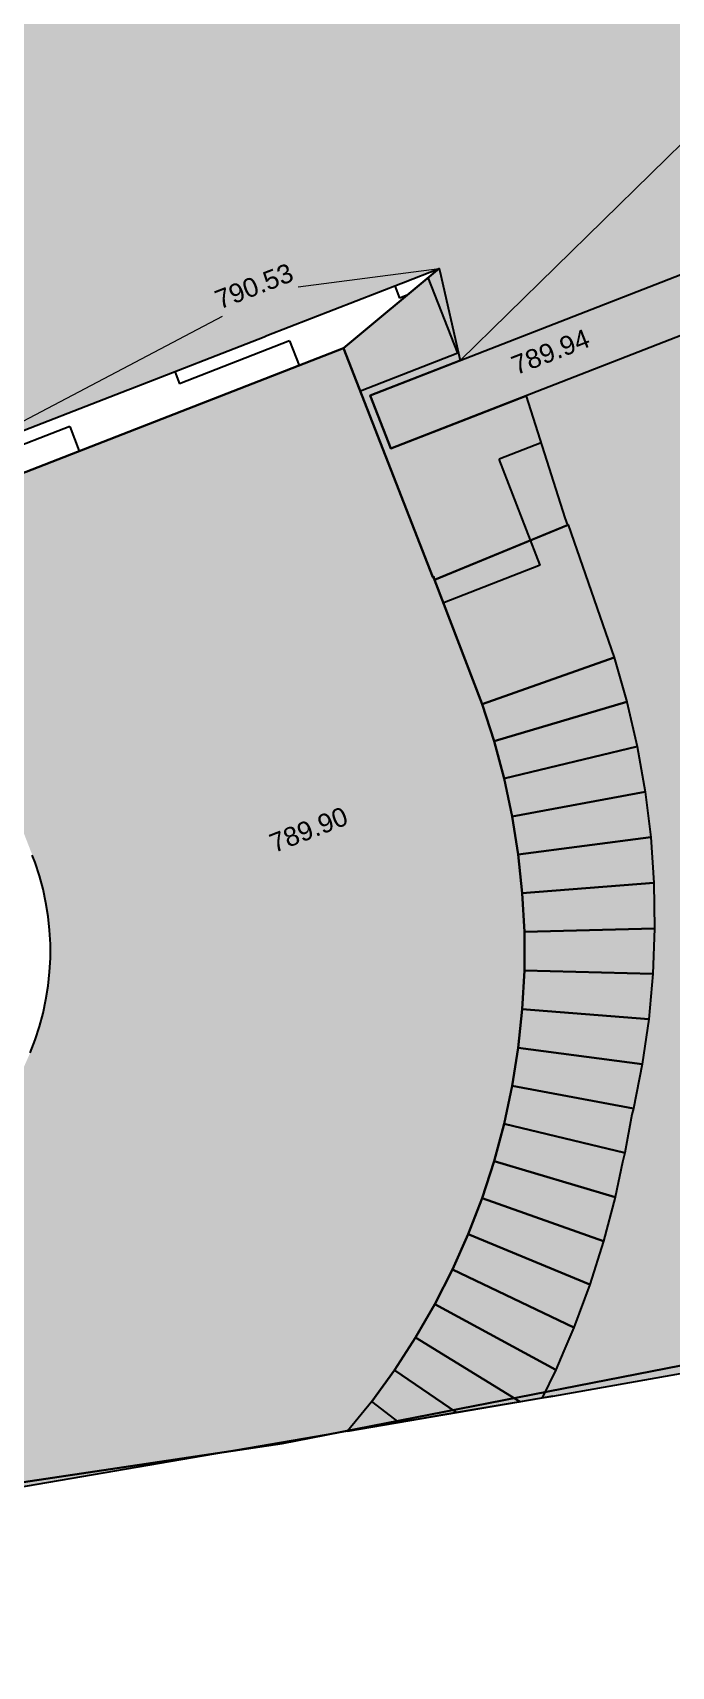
# Model space of a CAD drawing. Header units: metres. Extents: x 2688466 to 2688595, y 1221626 to 1221756.
# Drawn here: x 2688535.7 to 2688539.07, y 1221685.59 to 1221694.2 of the extents above; entities that cross this region are included whole.
import ezdxf

# ---------------------------------------------------------------- set-up
doc = ezdxf.new("R2010")
doc.units = ezdxf.units.M
doc.linetypes.add('AUSGEZOGEN', pattern=[0])
for name, color, linetype, lineweight in [('Schnittbeschriftung', 7, 'AUSGEZOGEN', 50), ('Standard', 7, 'AUSGEZOGEN', 13), ('Tiefbau Global', 250, 'AUSGEZOGEN', 35)]:
    doc.layers.add(name, color=color, linetype=linetype, lineweight=lineweight)
doc.styles.add('ARIAL', font='arial.ttf')

msp = doc.modelspace()

# ---------------------------------------------------------------- hatches: boundary and pattern name
at = {"layer": 'Standard', "linetype": 'AUSGEZOGEN', "lineweight": 13, "transparency": 33554559}
h = msp.add_hatch(color=7, dxfattribs=at)
h.set_gradient(color1=(227, 227, 227), color2=(227, 227, 227), one_color=1)
h.paths.add_polyline_path([(2688539.0211, 1221698.9731), (2688533.4222, 1221696.7926), (2688533.815, 1221695.7838), (2688533.9966, 1221695.8545), (2688534.0096, 1221695.8595), (2688534.0717, 1221695.7002), (2688533.877, 1221695.6247), (2688534.7205, 1221693.4585), (2688540.4045, 1221695.6721), (2688539.1124, 1221698.9885), (2688539.0279, 1221698.9556)], flags=0)
h = msp.add_hatch(color=7, dxfattribs=at)
h.set_gradient(color1=(227, 227, 227), color2=(227, 227, 227), one_color=1)
h.paths.add_polyline_path([(2688534.7205, 1221693.4585), (2688535.3005, 1221691.9691), (2688537.8465, 1221692.9606), (2688537.957, 1221692.4753), (2688541.1101, 1221693.7037), (2688540.7443, 1221694.4233), (2688540.8711, 1221694.4727), (2688540.4486, 1221695.5589), (2688540.4045, 1221695.6721)], flags=0)
h = msp.add_hatch(color=7, dxfattribs=at)
h.set_gradient(color1=(160, 160, 160), color2=(160, 160, 160), one_color=1)
h.paths.add_polyline_path([(2688537.4821, 1221692.2903), (2688537.591, 1221692.0108), (2688541.5355, 1221693.5475), (2688541.4266, 1221693.8271)], flags=0)
h = msp.add_hatch(color=7, dxfattribs=at)
h.set_gradient(color1=(199, 199, 199), color2=(199, 199, 199), one_color=1)
h.paths.add_polyline_path([(2688541.3618, 1221692.6745), (2688541.0603, 1221693.3623), (2688539.896, 1221692.9087), (2688539.8959, 1221692.9088), (2688538.3039, 1221692.2885), (2688538.5089, 1221691.6459), (2688538.5226, 1221691.6074), (2688538.5253, 1221691.6085), (2688538.7686, 1221690.9091), (2688538.836, 1221690.6758), (2688538.8907, 1221690.4397), (2688538.9327, 1221690.2014), (2688538.9619, 1221689.9616), (2688538.9782, 1221689.7211), (2688538.9818, 1221689.4805), (2688538.9727, 1221689.2405), (2688538.951, 1221689.0018), (2688538.9168, 1221688.765), (2688538.8703, 1221688.5309), (2688538.8621, 1221688.4988), (2688538.8243, 1221688.2969), (2688538.8122, 1221688.2469), (2688538.7739, 1221688.0632), (2688538.7131, 1221687.8312), (2688538.6404, 1221687.6018), (2688538.556, 1221687.3756), (2688538.5028, 1221687.2525), (2688538.461, 1221687.1527), (2688538.3896, 1221687.004), (2688538.4452, 1221687.0136), (2688538.4452, 1221687.0135), (2688541.5845, 1221687.5707), (2688544.5387, 1221688.1142), (2688544.1701, 1221689.0676), (2688542.8452, 1221688.8186), (2688542.7408, 1221689.0399), (2688542.3435, 1221689.8858), (2688541.2335, 1221692.4637), (2688541.4421, 1221692.4879)], flags=0)
at = {"layer": 'Standard', "linetype": 'AUSGEZOGEN', "lineweight": 25, "transparency": 33554687}
h = msp.add_hatch(dxfattribs=at)
h.set_pattern_fill('MUSTER', scale=0.6225, angle=201.28, style=0, pattern_type=2)
h.set_pattern_definition([(201.28, (2688527.3357, 1221729.54304), (-0.354135, -0.805978), [0.6225, -0.6225]), (291.28, (2688527.3357, 1221729.54304), (0.805978, -0.354135), [0.6225, -0.6225])])
h.paths.add_polyline_path([(2688537.6431, 1221692.8815), (2688536.923, 1221692.6011), (2688536.203, 1221692.3206), (2688535.483, 1221692.0402), (2688535.3005, 1221691.9691), (2688535.2624, 1221692.0672), (2688535.1117, 1221692.1379), (2688534.4508, 1221691.8804), (2688535.0119, 1221691.6339), (2688537.3414, 1221692.5412), (2688537.8464, 1221692.9607)], flags=0)
h = msp.add_hatch(dxfattribs=at)
h.set_pattern_fill('MUSTER', scale=0.6, angle=111.28, style=0, pattern_type=2)
h.set_pattern_definition([(111.28, (2688526.4903, 1221731.8377), (-0.776846, 0.341335), [0.6, -0.6]), (201.28, (2688526.4903, 1221731.8377), (-0.341335, -0.776846), [0.6, -0.6])])
h.paths.add_polyline_path([(2688537.3414, 1221692.5412), (2688538.0086, 1221690.8282), (2688538.7278, 1221691.0264), (2688538.5089, 1221691.6459), (2688538.3039, 1221692.2882), (2688538.3038, 1221692.2883), (2688538.0243, 1221692.1794), (2688538.0243, 1221692.1796), (2688537.591, 1221692.0108), (2688537.4821, 1221692.2903), (2688537.9569, 1221692.4753), (2688537.8498, 1221692.9462), (2688537.8464, 1221692.9607)], flags=0)
at = {"layer": 'Standard', "linetype": 'AUSGEZOGEN', "lineweight": 13, "transparency": 33554559}
h = msp.add_hatch(color=7, dxfattribs=at)
h.set_gradient(color1=(240, 240, 180), color2=(240, 240, 180), one_color=1, name='INVSPHERICAL')
h.paths.add_polyline_path([(2688537.8465, 1221692.9606), (2688537.3415, 1221692.5412), (2688537.8118, 1221691.3336), (2688537.8154, 1221691.3365), (2688537.822, 1221691.3191), (2688538.5226, 1221691.6074), (2688538.5089, 1221691.6459), (2688538.3039, 1221692.2884), (2688538.0244, 1221692.1794), (2688538.0243, 1221692.1796), (2688537.591, 1221692.0108), (2688537.591, 1221692.0108), (2688537.4821, 1221692.2903), (2688537.9569, 1221692.4753)], flags=0)
h = msp.add_hatch(color=7, dxfattribs=at)
h.set_gradient(color1=(199, 199, 199), color2=(199, 199, 199), one_color=1)
h.paths.add_polyline_path([(2688538.2843, 1221689.0542), (2688538.295, 1221689.2582), (2688538.295, 1221689.4625), (2688538.2843, 1221689.6664), (2688538.2629, 1221689.8696), (2688538.231, 1221690.0713), (2688538.1885, 1221690.2711), (2688538.1356, 1221690.4684), (2688538.0725, 1221690.6626), (2688537.8207, 1221691.3186), (2688537.8142, 1221691.3356), (2688537.8118, 1221691.3336), (2688537.3415, 1221692.5412), (2688535.4343, 1221691.7984), (2688535.0119, 1221691.6339), (2688535.6999, 1221689.8674), (2688535.6999, 1221689.8674), (2688535.7151, 1221689.8278), (2688535.7378, 1221689.7581), (2688535.7567, 1221689.6873), (2688535.772, 1221689.6156), (2688535.7835, 1221689.5431), (2688535.7911, 1221689.4702), (2688535.795, 1221689.397), (2688535.795, 1221689.3237), (2688535.7911, 1221689.2505), (2688535.7835, 1221689.1775), (2688535.772, 1221689.1051), (2688535.7567, 1221689.0334), (2688535.7378, 1221688.9626), (2688535.7151, 1221688.8928), (2688535.6888, 1221688.8244), (2688535.659, 1221688.7574), (2688535.6257, 1221688.6921), (2688535.5891, 1221688.6286), (2688535.5491, 1221688.5671), (2688535.506, 1221688.5078), (2688535.4599, 1221688.4508), (2688535.4108, 1221688.3963), (2688535.359, 1221688.3444), (2688535.3045, 1221688.2954), (2688535.2475, 1221688.2492), (2688535.1882, 1221688.2061), (2688535.1267, 1221688.1662), (2688535.0632, 1221688.1296), (2688534.9979, 1221688.0963), (2688534.9309, 1221688.0664), (2688534.8624, 1221688.0402), (2688534.7927, 1221688.0175), (2688534.7219, 1221687.9985), (2688534.6502, 1221687.9833), (2688534.0406, 1221687.8867), (2688534.3138, 1221686.3054), (2688537.3625, 1221686.8278), (2688537.4901, 1221686.9853), (2688537.6101, 1221687.1506), (2688537.7214, 1221687.3219), (2688537.8235, 1221687.4988), (2688537.9162, 1221687.6808), (2688537.9993, 1221687.8674), (2688538.0725, 1221688.058), (2688538.1356, 1221688.2523), (2688538.1885, 1221688.4496), (2688538.231, 1221688.6494), (2688538.2629, 1221688.8511)], flags=0)
h = msp.add_hatch(color=7, dxfattribs=at)
h.set_gradient(color1=(240, 240, 180), color2=(240, 240, 180), one_color=1, name='INVSPHERICAL')
h.paths.add_polyline_path([(2688538.0725, 1221690.6626), (2688538.7686, 1221690.9091), (2688538.5253, 1221691.6085), (2688537.8207, 1221691.3186)], flags=0)
h = msp.add_hatch(color=7, dxfattribs=at)
h.set_gradient(color1=(240, 240, 180), color2=(240, 240, 180), one_color=1, name='INVSPHERICAL')
h.paths.add_polyline_path([(2688538.1356, 1221690.4684), (2688538.836, 1221690.6758), (2688538.7686, 1221690.9091), (2688538.0725, 1221690.6626)], flags=0)
h = msp.add_hatch(color=7, dxfattribs=at)
h.set_gradient(color1=(240, 240, 180), color2=(240, 240, 180), one_color=1, name='INVSPHERICAL')
h.paths.add_polyline_path([(2688538.1885, 1221690.2711), (2688538.8907, 1221690.4397), (2688538.836, 1221690.6758), (2688538.1356, 1221690.4684)], flags=0)
h = msp.add_hatch(color=7, dxfattribs=at)
h.set_gradient(color1=(240, 240, 180), color2=(240, 240, 180), one_color=1, name='INVSPHERICAL')
h.paths.add_polyline_path([(2688538.231, 1221690.0713), (2688538.9327, 1221690.2014), (2688538.8907, 1221690.4397), (2688538.1885, 1221690.2711)], flags=0)
h = msp.add_hatch(color=7, dxfattribs=at)
h.set_gradient(color1=(240, 240, 180), color2=(240, 240, 180), one_color=1, name='INVSPHERICAL')
h.paths.add_polyline_path([(2688538.2629, 1221689.8696), (2688538.9619, 1221689.9616), (2688538.9327, 1221690.2014), (2688538.231, 1221690.0713)], flags=0)
h = msp.add_hatch(color=7, dxfattribs=at)
h.set_gradient(color1=(240, 240, 180), color2=(240, 240, 180), one_color=1, name='INVSPHERICAL')
h.paths.add_polyline_path([(2688538.2843, 1221689.6664), (2688538.9782, 1221689.7211), (2688538.9619, 1221689.9616), (2688538.2629, 1221689.8696)], flags=0)
h = msp.add_hatch(color=7, dxfattribs=at)
h.set_gradient(color1=(240, 240, 180), color2=(240, 240, 180), one_color=1, name='INVSPHERICAL')
h.paths.add_polyline_path([(2688538.295, 1221689.4625), (2688538.9818, 1221689.4805), (2688538.9782, 1221689.7211), (2688538.2843, 1221689.6664)], flags=0)
h = msp.add_hatch(color=7, dxfattribs=at)
h.set_gradient(color1=(240, 240, 180), color2=(240, 240, 180), one_color=1, name='INVSPHERICAL')
h.paths.add_polyline_path([(2688538.295, 1221689.2582), (2688538.9727, 1221689.2405), (2688538.9818, 1221689.4805), (2688538.295, 1221689.4625)], flags=0)
h = msp.add_hatch(color=7, dxfattribs=at)
h.set_gradient(color1=(240, 240, 180), color2=(240, 240, 180), one_color=1, name='INVSPHERICAL')
h.paths.add_polyline_path([(2688538.2843, 1221689.0542), (2688538.951, 1221689.0018), (2688538.9727, 1221689.2405), (2688538.295, 1221689.2582)], flags=0)
h = msp.add_hatch(color=7, dxfattribs=at)
h.set_gradient(color1=(240, 240, 180), color2=(240, 240, 180), one_color=1, name='INVSPHERICAL')
h.paths.add_polyline_path([(2688538.2629, 1221688.8511), (2688538.9168, 1221688.765), (2688538.951, 1221689.0018), (2688538.2843, 1221689.0542)], flags=0)
h = msp.add_hatch(color=7, dxfattribs=at)
h.set_gradient(color1=(240, 240, 180), color2=(240, 240, 180), one_color=1, name='INVSPHERICAL')
h.paths.add_polyline_path([(2688538.231, 1221688.6494), (2688538.8703, 1221688.5309), (2688538.9168, 1221688.765), (2688538.2629, 1221688.8511)], flags=0)
h = msp.add_hatch(color=7, dxfattribs=at)
h.set_gradient(color1=(240, 240, 180), color2=(240, 240, 180), one_color=1, name='INVSPHERICAL')
h.paths.add_polyline_path([(2688538.231, 1221688.6494), (2688538.1885, 1221688.4496), (2688538.8243, 1221688.2969), (2688538.8621, 1221688.4988), (2688538.8703, 1221688.5309)], flags=0)
h = msp.add_hatch(color=7, dxfattribs=at)
h.set_gradient(color1=(240, 240, 180), color2=(240, 240, 180), one_color=1, name='INVSPHERICAL')
h.paths.add_polyline_path([(2688538.1356, 1221688.2523), (2688538.7739, 1221688.0632), (2688538.8122, 1221688.2469), (2688538.8243, 1221688.2969), (2688538.1885, 1221688.4496)], flags=0)
h = msp.add_hatch(color=7, dxfattribs=at)
h.set_gradient(color1=(240, 240, 180), color2=(240, 240, 180), one_color=1, name='INVSPHERICAL')
h.paths.add_polyline_path([(2688538.0725, 1221688.058), (2688538.7131, 1221687.8312), (2688538.7739, 1221688.0632), (2688538.1356, 1221688.2523)], flags=0)
h = msp.add_hatch(color=7, dxfattribs=at)
h.set_gradient(color1=(240, 240, 180), color2=(240, 240, 180), one_color=1, name='INVSPHERICAL')
h.paths.add_polyline_path([(2688537.9993, 1221687.8674), (2688538.6404, 1221687.6018), (2688538.7131, 1221687.8312), (2688538.0725, 1221688.058)], flags=0)
h = msp.add_hatch(color=7, dxfattribs=at)
h.set_gradient(color1=(240, 240, 180), color2=(240, 240, 180), one_color=1, name='INVSPHERICAL')
h.paths.add_polyline_path([(2688537.9162, 1221687.6808), (2688538.556, 1221687.3756), (2688538.6404, 1221687.6018), (2688537.9993, 1221687.8674)], flags=0)
h = msp.add_hatch(color=7, dxfattribs=at)
h.set_gradient(color1=(240, 240, 180), color2=(240, 240, 180), one_color=1, name='INVSPHERICAL')
h.paths.add_polyline_path([(2688538.461, 1221687.1527), (2688538.5028, 1221687.2525), (2688538.556, 1221687.3756), (2688537.9162, 1221687.6808), (2688537.8235, 1221687.4988)], flags=0)
h = msp.add_hatch(color=7, dxfattribs=at)
h.set_gradient(color1=(240, 240, 180), color2=(240, 240, 180), one_color=1, name='INVSPHERICAL')
h.paths.add_polyline_path([(2688538.3896, 1221687.004), (2688538.461, 1221687.1527), (2688537.8235, 1221687.4988), (2688537.7214, 1221687.3219), (2688538.2728, 1221686.984)], flags=0)
h = msp.add_hatch(color=7, dxfattribs=at)
h.set_gradient(color1=(240, 240, 180), color2=(240, 240, 180), one_color=1, name='INVSPHERICAL')
h.paths.add_polyline_path([(2688537.9365, 1221686.9263), (2688538.2728, 1221686.984), (2688537.7214, 1221687.3219), (2688537.6101, 1221687.1506)], flags=0)
h = msp.add_hatch(color=7, dxfattribs=at)
h.set_gradient(color1=(240, 240, 180), color2=(240, 240, 180), one_color=1, name='INVSPHERICAL')
h.paths.add_polyline_path([(2688537.6346, 1221686.8745), (2688537.9365, 1221686.9263), (2688537.6101, 1221687.1506), (2688537.4901, 1221686.9853)], flags=0)
h = msp.add_hatch(color=7, dxfattribs=at)
h.set_gradient(color1=(240, 240, 180), color2=(240, 240, 180), one_color=1, name='INVSPHERICAL')
h.paths.add_polyline_path([(2688537.6346, 1221686.8745), (2688537.4901, 1221686.9853), (2688537.3625, 1221686.8278)], flags=0)

# ---------------------------------------------------------------- linework, layer by layer
at = {"layer": 'Schnittbeschriftung', "color": 1, "lineweight": 13, "transparency": 33554687}
for p, q in [((2688539.2128, 1221693.7054), (2688537.9569, 1221692.4753)), ((2688537.1015, 1221692.8641), (2688537.8464, 1221692.9607)), ((2688536.7008, 1221692.7081), (2688535.2912, 1221691.9655))]:
    msp.add_line(p, q, dxfattribs=at)
at = {"layer": 'Schnittbeschriftung', "color": 7, "linetype": 'AUSGEZOGEN', "lineweight": 25, "transparency": 33554687}
msp.add_line((2688537.3625, 1221686.8278), (2688538.3896, 1221687.004), dxfattribs=at)
for points in [[(2688541.4266, 1221693.8271), (2688541.5355, 1221693.5475), (2688537.591, 1221692.0108), (2688537.4822, 1221692.2903), (2688541.4266, 1221693.8271)], [(2688535.0119, 1221691.6339), (2688534.4508, 1221691.8805), (2688535.1117, 1221692.1379), (2688535.2624, 1221692.0672), (2688535.3005, 1221691.9691), (2688535.4325, 1221692.0205), (2688535.483, 1221692.0402), (2688535.4974, 1221692.0458), (2688536.203, 1221692.3206), (2688536.2174, 1221692.3262), (2688536.9231, 1221692.601), (2688536.9374, 1221692.6066), (2688537.6431, 1221692.8815), (2688537.6575, 1221692.8871), (2688537.8465, 1221692.9607), (2688537.3415, 1221692.5412), (2688535.0119, 1221691.6339)], [(2688537.3415, 1221692.5412), (2688537.8465, 1221692.9607), (2688537.8498, 1221692.9462), (2688537.957, 1221692.4753), (2688537.4822, 1221692.2903), (2688537.591, 1221692.0108), (2688538.0243, 1221692.1796), (2688538.0244, 1221692.1794), (2688538.3039, 1221692.2884), (2688538.3039, 1221692.2883), (2688538.5089, 1221691.6459), (2688538.5226, 1221691.6074), (2688537.822, 1221691.3191), (2688537.8154, 1221691.3365), (2688537.8118, 1221691.3336), (2688537.3415, 1221692.5412)], [(2688537.8207, 1221691.3186), (2688538.5253, 1221691.6085), (2688538.7686, 1221690.9091), (2688538.0725, 1221690.6626), (2688537.8207, 1221691.3186)], [(2688537.8154, 1221691.3365), (2688537.8146, 1221691.3346), (2688537.8118, 1221691.3336), (2688537.8154, 1221691.3365)], [(2688537.8146, 1221691.3346), (2688537.8154, 1221691.3365), (2688537.822, 1221691.3191), (2688537.8207, 1221691.3186), (2688537.8146, 1221691.3346)], [(2688538.0725, 1221690.6626), (2688538.7686, 1221690.9091), (2688538.836, 1221690.6758), (2688538.1356, 1221690.4684), (2688538.0725, 1221690.6626)], [(2688538.1356, 1221690.4684), (2688538.836, 1221690.6758), (2688538.8907, 1221690.4397), (2688538.1885, 1221690.2711), (2688538.1356, 1221690.4684)], [(2688538.1885, 1221690.2711), (2688538.8907, 1221690.4397), (2688538.9327, 1221690.2014), (2688538.231, 1221690.0713), (2688538.1885, 1221690.2711)], [(2688538.231, 1221690.0713), (2688538.9327, 1221690.2014), (2688538.9619, 1221689.9616), (2688538.2629, 1221689.8696), (2688538.231, 1221690.0713)], [(2688538.2629, 1221689.8696), (2688538.9619, 1221689.9616), (2688538.9782, 1221689.7211), (2688538.2843, 1221689.6664), (2688538.2629, 1221689.8696)], [(2688538.2843, 1221689.6664), (2688538.9782, 1221689.7211), (2688538.9818, 1221689.4805), (2688538.295, 1221689.4625), (2688538.2843, 1221689.6664)], [(2688538.295, 1221689.4625), (2688538.9818, 1221689.4805), (2688538.9727, 1221689.2405), (2688538.295, 1221689.2582), (2688538.295, 1221689.4625)], [(2688538.295, 1221689.2582), (2688538.9727, 1221689.2405), (2688538.951, 1221689.0018), (2688538.2843, 1221689.0542), (2688538.295, 1221689.2582)], [(2688538.2843, 1221689.0542), (2688538.951, 1221689.0018), (2688538.9168, 1221688.765), (2688538.2629, 1221688.8511), (2688538.2843, 1221689.0542)], [(2688538.2629, 1221688.8511), (2688538.9168, 1221688.765), (2688538.8703, 1221688.5309), (2688538.231, 1221688.6494), (2688538.2629, 1221688.8511)], [(2688538.231, 1221688.6494), (2688538.8703, 1221688.5309), (2688538.8621, 1221688.4988), (2688538.8243, 1221688.2969), (2688538.1885, 1221688.4496), (2688538.231, 1221688.6494)], [(2688538.1885, 1221688.4496), (2688538.8243, 1221688.2969), (2688538.8122, 1221688.2469), (2688538.7739, 1221688.0632), (2688538.1356, 1221688.2523), (2688538.1885, 1221688.4496)], [(2688538.1356, 1221688.2523), (2688538.7739, 1221688.0632), (2688538.7131, 1221687.8312), (2688538.0725, 1221688.058), (2688538.1356, 1221688.2523)], [(2688538.0725, 1221688.058), (2688538.7131, 1221687.8312), (2688538.6404, 1221687.6018), (2688537.9993, 1221687.8674), (2688538.0725, 1221688.058)], [(2688537.9993, 1221687.8674), (2688538.6404, 1221687.6018), (2688538.556, 1221687.3756), (2688537.9162, 1221687.6808), (2688537.9993, 1221687.8674)], [(2688537.9162, 1221687.6808), (2688538.556, 1221687.3756), (2688538.5028, 1221687.2525), (2688538.461, 1221687.1527), (2688537.8235, 1221687.4988), (2688537.9162, 1221687.6808)], [(2688537.8235, 1221687.4988), (2688538.461, 1221687.1527), (2688538.3896, 1221687.004), (2688538.4452, 1221687.0136), (2688538.4452, 1221687.0135), (2688538.2728, 1221686.984), (2688537.7214, 1221687.3219), (2688537.8235, 1221687.4988)], [(2688537.7214, 1221687.3219), (2688538.2728, 1221686.984), (2688537.9365, 1221686.9263), (2688537.6101, 1221687.1506), (2688537.7214, 1221687.3219)], [(2688537.6101, 1221687.1506), (2688537.9365, 1221686.9263), (2688537.6346, 1221686.8745), (2688537.4901, 1221686.9853), (2688537.6101, 1221687.1506)]]:
    msp.add_lwpolyline(points, close=True, dxfattribs=at)
for points in [[(2688535.0119, 1221691.6339), (2688537.3415, 1221692.5412), (2688537.3415, 1221692.5412), (2688537.8118, 1221691.3336), (2688537.8146, 1221691.3346), (2688537.8207, 1221691.3186), (2688538.0725, 1221690.6626), (2688538.1356, 1221690.4684), (2688538.1885, 1221690.2711), (2688538.231, 1221690.0713), (2688538.2629, 1221689.8696), (2688538.2843, 1221689.6664), (2688538.295, 1221689.4625), (2688538.295, 1221689.2582), (2688538.2843, 1221689.0542), (2688538.2629, 1221688.8511), (2688538.231, 1221688.6494), (2688538.1885, 1221688.4496), (2688538.1356, 1221688.2523), (2688538.0725, 1221688.058), (2688537.9993, 1221687.8674), (2688537.9162, 1221687.6808), (2688537.8235, 1221687.4988), (2688537.7214, 1221687.3219), (2688537.6101, 1221687.1506), (2688537.4901, 1221686.9853), (2688537.3625, 1221686.8278), (2688534.3186, 1221686.3062)], [(2688535.6888, 1221688.8244), (2688535.7151, 1221688.8928), (2688535.7378, 1221688.9626), (2688535.7567, 1221689.0334), (2688535.772, 1221689.1051), (2688535.7835, 1221689.1775), (2688535.7911, 1221689.2505), (2688535.795, 1221689.3237), (2688535.795, 1221689.397), (2688535.7911, 1221689.4702), (2688535.7835, 1221689.5431), (2688535.772, 1221689.6156), (2688535.7567, 1221689.6873), (2688535.7378, 1221689.7581), (2688535.7151, 1221689.8278), (2688535.6999, 1221689.8674)]]:
    msp.add_lwpolyline(points, dxfattribs=at)
at = {"layer": 'Standard', "color": 7, "linetype": 'AUSGEZOGEN', "lineweight": 25, "transparency": 33554687}
msp.add_lwpolyline([(2688538.4452, 1221687.0135), (2688541.5845, 1221687.5707), (2688544.5387, 1221688.1142)], dxfattribs=at)
at = {"layer": 'Tiefbau Global', "color": 1, "lineweight": 25, "transparency": 33554687}
for points in [[(2688561.785, 1221691.606), (2688561.785, 1221691.606), (2688537.018, 1221686.764), (2688537.018, 1221686.764)], [(2688512.048, 1221683.032), (2688512.048, 1221683.032), (2688537.018, 1221686.764), (2688537.018, 1221686.764)]]:
    msp.add_lwpolyline(points, close=True, dxfattribs=at)

# ---------------------------------------------------------------- texts
at = {"layer": 'Schnittbeschriftung', "color": 1, "lineweight": 13, "transparency": 33554687, "char_height": 0.1, "width": 0.480198, "attachment_point": 8, "rotation": 21.28, "style": 'ARIAL'}
for s, insert in [('\\W1.00;790.53', (2688536.8878, 1221692.8203)), ('\\W1.00;789.94', (2688538.4514, 1221692.4736)), ('\\W1.00;789.90', (2688537.1756, 1221689.9536))]:
    msp.add_mtext(s, dxfattribs=dict(at, insert=insert))

doc.saveas('drawing.dxf')
